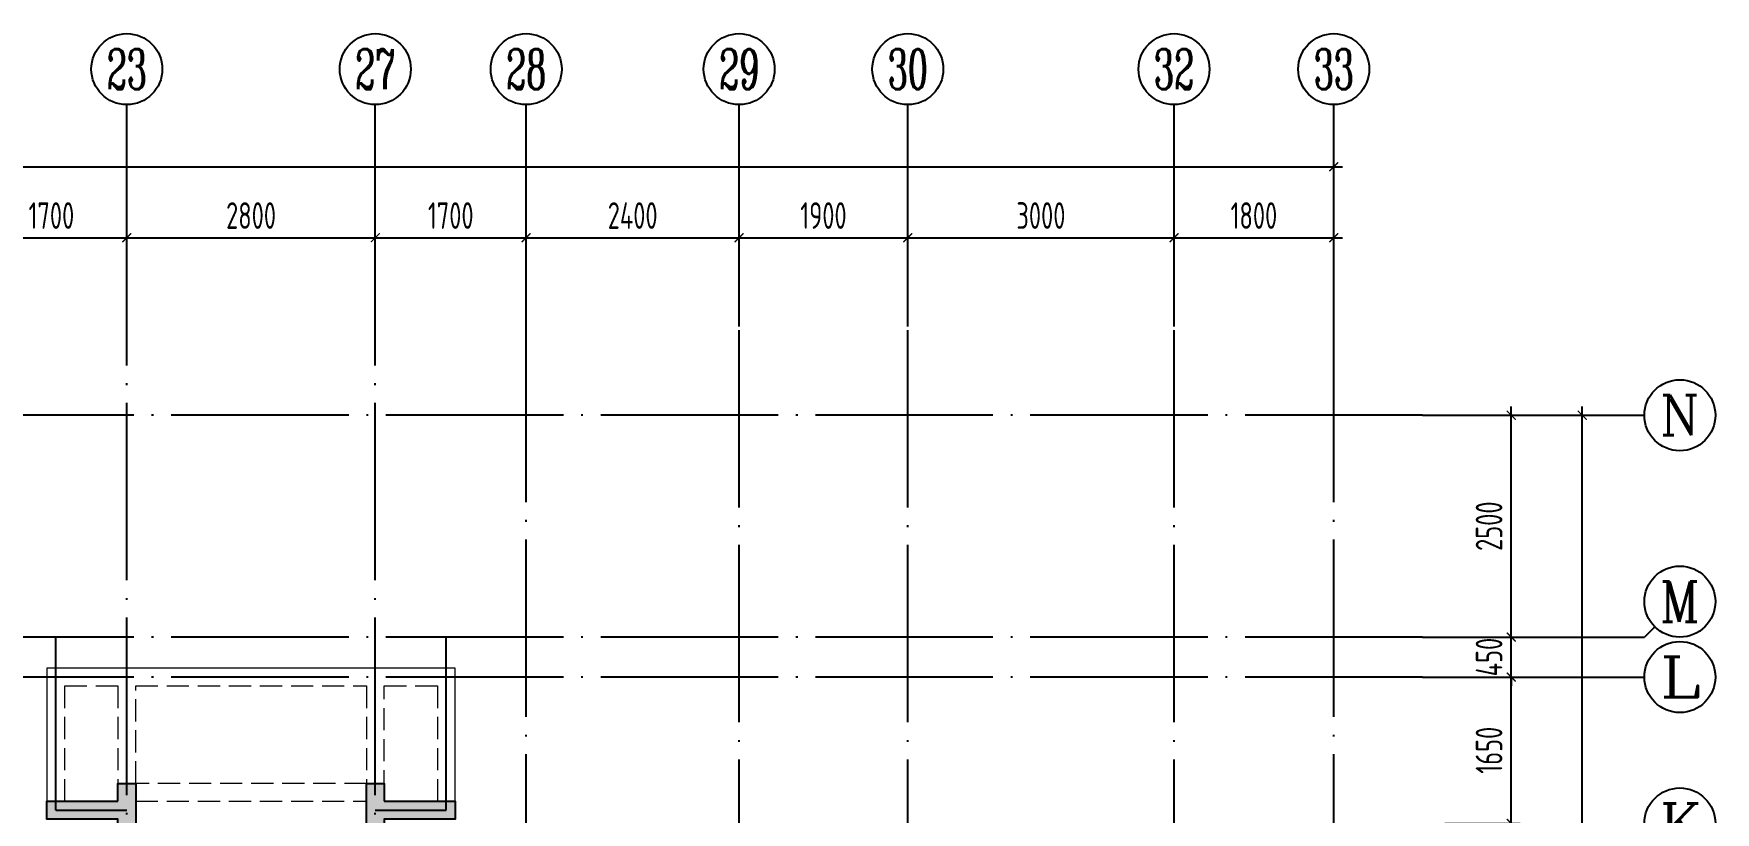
# Model space of a CAD drawing. Extents: x 826826 to 1642106, y -156213 to 399140.
# Drawn here: x 1435700 to 1454650, y 194507 to 203282 of the extents above; entities that cross this region are included whole.
import ezdxf
from ezdxf.enums import TextEntityAlignment as Align

# ---------------------------------------------------------------- set-up
doc = ezdxf.new("R2010")
doc.units = 0
doc.header["$LTSCALE"] = 1000
doc.linetypes.add('DASH', pattern=[0.35, 0.25, -0.1])
doc.linetypes.add('DOTE', pattern=[2.42, 2, -0.2, 0.02, -0.2])
doc.layers.get('0').update_dxf_attribs({"linetype": 'CONTINUOUS'})
doc.layers.get('DEFPOINTS').update_dxf_attribs({"linetype": 'CONTINUOUS'})
for name, color, linetype in [('A-AXIS', 1, 'CONTINUOUS'), ('A-DOTE', 10, 'DOTE'), ('AXIS_TEXT', 4, 'CONTINUOUS'), ('S-L主梁线', 4, 'DASH'), ('S-Q墙填充', 252, 'CONTINUOUS'), ('S-Q墙实线', 6, 'CONTINUOUS'), ('S-Y一般标注', 3, 'CONTINUOUS')]:
    doc.layers.add(name, color=color, linetype=linetype)
doc.styles.add('_TCH_AXIS', font='COMPLEX', dxfattribs={"bigfont": 'GBCBIG'})
doc.styles.add('COMPLEX', font='COMPLEX')
doc.styles.add('TSSD_DIMENSION', font='Tssdeng.shx', dxfattribs={"width": 0.7, "bigfont": 'tssdchn.shx'})
doc.dimstyles.new('TSSD_100_100$0', dxfattribs={"dimtxt": 300, "dimasz": 80, "dimexe": 100, "dimexo": 250, "dimgap": 100, "dimtad": 1, "dimdec": 0, "dimzin": 0, "dimdsep": 46, "dimtxsty": 'TSSD_DIMENSION', "dimblk": 'ARCHTICK', "dimcen": 0, "dimdle": 100, "dimclrd": 3, "dimclre": 3, "dimclrt": 7, "dimadec": 0, "dimazin": 0, "dimtfac": 1, "dimtdec": 0, "dimtix": 1, "dimtmove": 2, "dimatfit": 3, "dimldrblk": 'ARCHTICK', "dimfxl": 0, "dimtolj": 1, "dimtzin": 0, "dimarcsym": 0})

# ---------------------------------------------------------------- blocks, each defined once
blk = doc.blocks.new('_ArchTick')
at = {"color": 0, "linetype": 'ByBlock', "const_width": 0.15}
blk.add_lwpolyline([(-0.5, -0.5), (0.5, 0.5)], dxfattribs=at)
blk = doc.blocks.new('*D859')
at = {"layer": 'DEFPOINTS', "color": 0}
for p in [(53100, 20800), (51300, 19800), (53100, 19800)]:
    blk.add_point(p, dxfattribs=at)
at = {"layer": 'S-Y一般标注', "color": 0, "lineweight": -2}
for p, q in [((51300, 20050), (51300, 20900)), ((53100, 20050), (53100, 20900)), ((51200, 20800), (53200, 20800))]:
    blk.add_line(p, q, dxfattribs=at)
at = {"layer": 'S-Y一般标注', "color": 0, "lineweight": -2, "xscale": 100, "yscale": 100, "zscale": 100, "rotation": 180}
blk.add_blockref('_ArchTick', (51300, 20800), dxfattribs=at)
at = {"layer": 'S-Y一般标注', "color": 0, "lineweight": -2, "xscale": 100, "yscale": 100, "zscale": 100}
blk.add_blockref('_ArchTick', (53100, 20800), dxfattribs=at)
at = {"layer": 'S-Y一般标注', "color": 7, "insert": (52200, 21050), "char_height": 300, "attachment_point": 5, "style": 'TSSD_DIMENSION'}
blk.add_mtext('\\A1;1800', dxfattribs=at)
blk = doc.blocks.new('*D860')
at = {"layer": 'DEFPOINTS', "color": 0}
for p in [(51300, 20800), (48300, 19800), (51300, 19800)]:
    blk.add_point(p, dxfattribs=at)
at = {"layer": 'S-Y一般标注', "color": 0, "lineweight": -2}
for p, q in [((48300, 20050), (48300, 20900)), ((51300, 20050), (51300, 20900)), ((48200, 20800), (51400, 20800))]:
    blk.add_line(p, q, dxfattribs=at)
at = {"layer": 'S-Y一般标注', "color": 0, "lineweight": -2, "xscale": 100, "yscale": 100, "zscale": 100, "rotation": 180}
blk.add_blockref('_ArchTick', (48300, 20800), dxfattribs=at)
at = {"layer": 'S-Y一般标注', "color": 0, "lineweight": -2, "xscale": 100, "yscale": 100, "zscale": 100}
blk.add_blockref('_ArchTick', (51300, 20800), dxfattribs=at)
at = {"layer": 'S-Y一般标注', "color": 7, "insert": (49800, 21050), "char_height": 300, "attachment_point": 5, "style": 'TSSD_DIMENSION'}
blk.add_mtext('\\A1;3000', dxfattribs=at)
blk = doc.blocks.new('*D861')
at = {"layer": 'DEFPOINTS', "color": 0}
for p in [(48300, 20800), (46400, 19800), (48300, 19800)]:
    blk.add_point(p, dxfattribs=at)
at = {"layer": 'S-Y一般标注', "color": 0, "lineweight": -2}
for p, q in [((46400, 20050), (46400, 20900)), ((48300, 20050), (48300, 20900)), ((46300, 20800), (48400, 20800))]:
    blk.add_line(p, q, dxfattribs=at)
at = {"layer": 'S-Y一般标注', "color": 0, "lineweight": -2, "xscale": 100, "yscale": 100, "zscale": 100, "rotation": 180}
blk.add_blockref('_ArchTick', (46400, 20800), dxfattribs=at)
at = {"layer": 'S-Y一般标注', "color": 0, "lineweight": -2, "xscale": 100, "yscale": 100, "zscale": 100}
blk.add_blockref('_ArchTick', (48300, 20800), dxfattribs=at)
at = {"layer": 'S-Y一般标注', "color": 7, "insert": (47350, 21050), "char_height": 300, "attachment_point": 5, "style": 'TSSD_DIMENSION'}
blk.add_mtext('\\A1;1900', dxfattribs=at)
blk = doc.blocks.new('*D862')
at = {"layer": 'DEFPOINTS', "color": 0}
for p in [(46400, 20800), (44000, 19800), (46400, 19800)]:
    blk.add_point(p, dxfattribs=at)
at = {"layer": 'S-Y一般标注', "color": 0, "lineweight": -2}
for p, q in [((44000, 20050), (44000, 20900)), ((46400, 20050), (46400, 20900)), ((43900, 20800), (46500, 20800))]:
    blk.add_line(p, q, dxfattribs=at)
at = {"layer": 'S-Y一般标注', "color": 0, "lineweight": -2, "xscale": 100, "yscale": 100, "zscale": 100, "rotation": 180}
blk.add_blockref('_ArchTick', (44000, 20800), dxfattribs=at)
at = {"layer": 'S-Y一般标注', "color": 0, "lineweight": -2, "xscale": 100, "yscale": 100, "zscale": 100}
blk.add_blockref('_ArchTick', (46400, 20800), dxfattribs=at)
at = {"layer": 'S-Y一般标注', "color": 7, "insert": (45200, 21050), "char_height": 300, "attachment_point": 5, "style": 'TSSD_DIMENSION'}
blk.add_mtext('\\A1;2400', dxfattribs=at)
blk = doc.blocks.new('*D863')
at = {"layer": 'DEFPOINTS', "color": 0}
for p in [(44000, 20800), (42300, 19800), (44000, 19800)]:
    blk.add_point(p, dxfattribs=at)
at = {"layer": 'S-Y一般标注', "color": 0, "lineweight": -2}
for p, q in [((42300, 20050), (42300, 20900)), ((44000, 20050), (44000, 20900)), ((42200, 20800), (44100, 20800))]:
    blk.add_line(p, q, dxfattribs=at)
at = {"layer": 'S-Y一般标注', "color": 0, "lineweight": -2, "xscale": 100, "yscale": 100, "zscale": 100, "rotation": 180}
blk.add_blockref('_ArchTick', (42300, 20800), dxfattribs=at)
at = {"layer": 'S-Y一般标注', "color": 0, "lineweight": -2, "xscale": 100, "yscale": 100, "zscale": 100}
blk.add_blockref('_ArchTick', (44000, 20800), dxfattribs=at)
at = {"layer": 'S-Y一般标注', "color": 7, "insert": (43150, 21050), "char_height": 300, "attachment_point": 5, "style": 'TSSD_DIMENSION'}
blk.add_mtext('\\A1;1700', dxfattribs=at)
blk = doc.blocks.new('*D864')
at = {"layer": 'DEFPOINTS', "color": 0}
for p in [(42300, 20800), (39500, 19800), (42300, 19800)]:
    blk.add_point(p, dxfattribs=at)
at = {"layer": 'S-Y一般标注', "color": 0, "lineweight": -2}
for p, q in [((39500, 20050), (39500, 20900)), ((42300, 20050), (42300, 20900)), ((39400, 20800), (42400, 20800))]:
    blk.add_line(p, q, dxfattribs=at)
at = {"layer": 'S-Y一般标注', "color": 0, "lineweight": -2, "xscale": 100, "yscale": 100, "zscale": 100, "rotation": 180}
blk.add_blockref('_ArchTick', (39500, 20800), dxfattribs=at)
at = {"layer": 'S-Y一般标注', "color": 0, "lineweight": -2, "xscale": 100, "yscale": 100, "zscale": 100}
blk.add_blockref('_ArchTick', (42300, 20800), dxfattribs=at)
at = {"layer": 'S-Y一般标注', "color": 7, "insert": (40900, 21050), "char_height": 300, "attachment_point": 5, "style": 'TSSD_DIMENSION'}
blk.add_mtext('\\A1;2800', dxfattribs=at)
blk = doc.blocks.new('*D865')
at = {"layer": 'DEFPOINTS', "color": 0}
for p in [(39500, 20800), (37800, 19800), (39500, 19800)]:
    blk.add_point(p, dxfattribs=at)
at = {"layer": 'S-Y一般标注', "color": 0, "lineweight": -2}
for p, q in [((37800, 20050), (37800, 20900)), ((39500, 20050), (39500, 20900)), ((37700, 20800), (39600, 20800))]:
    blk.add_line(p, q, dxfattribs=at)
at = {"layer": 'S-Y一般标注', "color": 0, "lineweight": -2, "xscale": 100, "yscale": 100, "zscale": 100, "rotation": 180}
blk.add_blockref('_ArchTick', (37800, 20800), dxfattribs=at)
at = {"layer": 'S-Y一般标注', "color": 0, "lineweight": -2, "xscale": 100, "yscale": 100, "zscale": 100}
blk.add_blockref('_ArchTick', (39500, 20800), dxfattribs=at)
at = {"layer": 'S-Y一般标注', "color": 7, "insert": (38650, 21050), "char_height": 300, "attachment_point": 5, "style": 'TSSD_DIMENSION'}
blk.add_mtext('\\A1;1700', dxfattribs=at)
blk = doc.blocks.new('*D884')
at = {"layer": 'DEFPOINTS', "color": 0}
for p in [(54100, 15850), (55100, 15850), (54100, 14200)]:
    blk.add_point(p, dxfattribs=at)
at = {"layer": 'S-Y一般标注', "color": 0, "lineweight": -2}
for p, q in [((55100, 14100), (55100, 15950)), ((54350, 15850), (55200, 15850)), ((54350, 14200), (55200, 14200))]:
    blk.add_line(p, q, dxfattribs=at)
at = {"layer": 'S-Y一般标注', "color": 0, "lineweight": -2, "xscale": 100, "yscale": 100, "zscale": 100}
for p, rotation in [((55100, 15850), 90), ((55100, 14200), 270)]:
    blk.add_blockref('_ArchTick', p, dxfattribs=dict(at, rotation=rotation))
at = {"layer": 'S-Y一般标注', "color": 7, "insert": (54850, 15025), "char_height": 300, "attachment_point": 5, "rotation": 90, "style": 'TSSD_DIMENSION'}
blk.add_mtext('\\A1;1650', dxfattribs=at)
blk = doc.blocks.new('*D885')
at = {"layer": 'DEFPOINTS', "color": 0}
for p in [(54100, 16300), (55100, 16300), (54100, 15850)]:
    blk.add_point(p, dxfattribs=at)
at = {"layer": 'S-Y一般标注', "color": 0, "lineweight": -2}
for p, q in [((54350, 16300), (55200, 16300)), ((55100, 16300), (55100, 16400)), ((55100, 15850), (55100, 16300)), ((54350, 15850), (55200, 15850)), ((55100, 15850), (55100, 15750))]:
    blk.add_line(p, q, dxfattribs=at)
at = {"layer": 'S-Y一般标注', "color": 0, "lineweight": -2, "xscale": 100, "yscale": 100, "zscale": 100}
for p, rotation in [((55100, 16300), 270), ((55100, 15850), 90)]:
    blk.add_blockref('_ArchTick', p, dxfattribs=dict(at, rotation=rotation))
at = {"layer": 'S-Y一般标注', "color": 7, "insert": (54850, 16075), "char_height": 300, "attachment_point": 5, "rotation": 90, "style": 'TSSD_DIMENSION'}
blk.add_mtext('\\A1;450', dxfattribs=at)
blk = doc.blocks.new('*D886')
at = {"layer": 'DEFPOINTS', "color": 0}
for p in [(54100, 18800), (55100, 18800), (54100, 16300)]:
    blk.add_point(p, dxfattribs=at)
at = {"layer": 'S-Y一般标注', "color": 0, "lineweight": -2}
for p, q in [((54350, 18800), (55200, 18800)), ((55100, 16200), (55100, 18900)), ((54350, 16300), (55200, 16300))]:
    blk.add_line(p, q, dxfattribs=at)
at = {"layer": 'S-Y一般标注', "color": 0, "lineweight": -2, "xscale": 100, "yscale": 100, "zscale": 100}
for p, rotation in [((55100, 18800), 90), ((55100, 16300), 270)]:
    blk.add_blockref('_ArchTick', p, dxfattribs=dict(at, rotation=rotation))
at = {"layer": 'S-Y一般标注', "color": 7, "insert": (54850, 17550), "char_height": 300, "attachment_point": 5, "rotation": 90, "style": 'TSSD_DIMENSION'}
blk.add_mtext('\\A1;2500', dxfattribs=at)
blk = doc.blocks.new('*D887')
at = {"layer": 'DEFPOINTS', "color": 0}
for p in [(54100, 18800), (55900, 18800), (54100, 4300)]:
    blk.add_point(p, dxfattribs=at)
at = {"layer": 'S-Y一般标注', "color": 0, "lineweight": -2}
for p, q in [((54350, 18800), (56000, 18800)), ((55900, 4200), (55900, 18900)), ((54350, 4300), (56000, 4300))]:
    blk.add_line(p, q, dxfattribs=at)
at = {"layer": 'S-Y一般标注', "color": 0, "lineweight": -2, "xscale": 100, "yscale": 100, "zscale": 100}
for p, rotation in [((55900, 18800), 90), ((55900, 4300), 270)]:
    blk.add_blockref('_ArchTick', p, dxfattribs=dict(at, rotation=rotation))
at = {"layer": 'S-Y一般标注', "color": 7, "insert": (55650, 11550), "char_height": 300, "attachment_point": 5, "rotation": 90, "style": 'TSSD_DIMENSION'}
blk.add_mtext('\\A1;14500', dxfattribs=at)
blk = doc.blocks.new('*D911')
at = {"layer": 'DEFPOINTS', "color": 0}
for p in [(53100, 21600), (4300, 19800), (53100, 19800)]:
    blk.add_point(p, dxfattribs=at)
at = {"layer": 'S-Y一般标注', "color": 0, "lineweight": -2}
for p, q in [((4300, 20050), (4300, 21700)), ((53100, 20050), (53100, 21700)), ((4200, 21600), (53200, 21600))]:
    blk.add_line(p, q, dxfattribs=at)
at = {"layer": 'S-Y一般标注', "color": 0, "lineweight": -2, "xscale": 100, "yscale": 100, "zscale": 100, "rotation": 180}
blk.add_blockref('_ArchTick', (4300, 21600), dxfattribs=at)
at = {"layer": 'S-Y一般标注', "color": 0, "lineweight": -2, "xscale": 100, "yscale": 100, "zscale": 100}
blk.add_blockref('_ArchTick', (53100, 21600), dxfattribs=at)
at = {"layer": 'S-Y一般标注', "color": 7, "insert": (28700, 21850), "char_height": 300, "attachment_point": 5, "style": 'TSSD_DIMENSION'}
blk.add_mtext('\\A1;48800', dxfattribs=at)
blk = doc.blocks.new('_AXISO')
blk.add_circle((0, 0), 0.5)
at = {"layer": 'AXIS_TEXT', "style": 'COMPLEX', "width": 1.041667}
blk.add_attdef('A', text='', height=0.56, dxfattribs=at).set_placement((-0.25, -0.28), (0.25, -0.28), align=Align.FIT)
blk = doc.blocks.new('20210810.05000969')
at = {"layer": 'S-Q墙填充'}
h = blk.add_hatch(color=252, dxfattribs=at)
h.dxf.hatch_style = 1
h.paths.add_polyline_path([(-1433088, -52983), (-1433088, -52783), (-1432888, -52783), (-1432888, -53083), (-1432888, -55433), (-1433288, -55433), (-1433488, -55433), (-1433488, -55233), (-1433288, -55233), (-1433088, -55233), (-1433088, -53183), (-1433888, -53183), (-1433888, -52983)])
h = blk.add_hatch(color=252, dxfattribs=at)
h.dxf.hatch_style = 1
h.paths.add_polyline_path([(-1430087, -52983), (-1429288, -52983), (-1429288, -53183), (-1430087, -53183), (-1430087, -55233), (-1429888, -55233), (-1429687, -55233), (-1429687, -55433), (-1429888, -55433), (-1430287, -55433), (-1430287, -53083), (-1430287, -52783), (-1430087, -52783)])
at = {"layer": 'S-L主梁线', "linetype": 'ByBlock', "lineweight": 18}
for p, q in [((-1432988, -51483), (-1433888, -51483)), ((-1433888, -51483), (-1433888, -52983)), ((-1430188, -51483), (-1432988, -51483)), ((-1429288, -51483), (-1430188, -51483)), ((-1429288, -52983), (-1429288, -51483))]:
    blk.add_line(p, q, dxfattribs=at)
at = {"layer": 'S-L主梁线', "linetype": 'DASH', "lineweight": 18}
for p, q in [((-1433688, -51683), (-1433088, -51683)), ((-1433688, -52983), (-1433688, -51683)), ((-1433088, -51683), (-1433088, -52883)), ((-1432888, -52783), (-1432888, -51683)), ((-1432888, -51683), (-1430288, -51683)), ((-1430288, -51683), (-1430287, -52783)), ((-1430087, -52883), (-1430088, -51683)), ((-1430088, -51683), (-1429488, -51683)), ((-1429488, -51683), (-1429488, -52983)), ((-1430287, -52783), (-1432888, -52783)), ((-1432888, -52983), (-1430287, -52983))]:
    blk.add_line(p, q, dxfattribs=at)
at = {"layer": 'S-Q墙实线'}
for points in [[(-1433088, -52983), (-1433088, -52783), (-1432888, -52783), (-1432888, -53083), (-1432888, -55433), (-1433288, -55433), (-1433488, -55433), (-1433488, -55233), (-1433288, -55233), (-1433088, -55233), (-1433088, -53183), (-1433888, -53183), (-1433888, -52983), (-1433088, -52983)], [(-1430087, -52983), (-1429288, -52983), (-1429288, -53183), (-1430087, -53183), (-1430087, -55233), (-1429888, -55233), (-1429687, -55233), (-1429687, -55433), (-1429888, -55433), (-1430287, -55433), (-1430287, -53083), (-1430287, -52783), (-1430087, -52783), (-1430087, -52983)]]:
    blk.add_lwpolyline(points, dxfattribs=at)
blk = doc.blocks.new('20210801.08533475')
at = {"layer": 'A-AXIS'}
for p, q in [((39500, 19800), (39500, 22300)), ((42300, 19800), (42300, 22300)), ((44000, 19800), (44000, 22300)), ((46400, 19800), (46400, 22300)), ((48300, 19800), (48300, 22300)), ((51300, 19800), (51300, 22300)), ((53100, 19800), (53100, 22300)), ((54100, 18800), (56600, 18800)), ((54100, 16300), (56600, 16300)), ((56717.2, 16417.2), (56600, 16300)), ((54100, 15850), (56600, 15850))]:
    blk.add_line(p, q, dxfattribs=at)
at = {"layer": 'A-DOTE'}
for p, q in [((39500, 12100), (39500, 19800)), ((42300, 12100), (42300, 19800)), ((44000, 3300), (44000, 19800)), ((46400, 10500), (46400, 19800)), ((48300, 10500), (48300, 19800)), ((51300, 10500), (51300, 19800)), ((53100, 3300), (53100, 19800)), ((54100, 18800), (3300, 18800)), ((54100, 16300), (3300, 16300)), ((38700, 14350), (38700, 16300)), ((43100, 14350), (43100, 16300)), ((54100, 15850), (3300, 15850)), ((38700, 14350), (39500, 14350)), ((42300, 14350), (43100, 14350))]:
    blk.add_line(p, q, dxfattribs=at)
at = {"layer": 'A-AXIS'}
ref = blk.add_blockref('_AXISO', (39500, 22700), dxfattribs=dict(at, xscale=800, yscale=800, zscale=800))
ref.add_attrib('A', '23', dxfattribs={"layer": 'AXIS_TEXT', "height": 452.55, "style": '_TCH_AXIS', "width": 0.617647}).set_placement((39273.7, 22473.7), (39726.3, 22473.7), align=Align.FIT)
ref = blk.add_blockref('_AXISO', (42300, 22700), dxfattribs=dict(at, xscale=800, yscale=800, zscale=800))
ref.add_attrib('A', '27', dxfattribs={"layer": 'AXIS_TEXT', "height": 452.55, "style": '_TCH_AXIS', "width": 0.617647}).set_placement((42073.7, 22473.7), (42526.3, 22473.7), align=Align.FIT)
ref = blk.add_blockref('_AXISO', (44000, 22700), dxfattribs=dict(at, xscale=800, yscale=800, zscale=800))
ref.add_attrib('A', '28', dxfattribs={"layer": 'AXIS_TEXT', "height": 452.55, "style": '_TCH_AXIS', "width": 0.617647}).set_placement((43773.7, 22473.7), (44226.3, 22473.7), align=Align.FIT)
ref = blk.add_blockref('_AXISO', (46400, 22700), dxfattribs=dict(at, xscale=800, yscale=800, zscale=800))
ref.add_attrib('A', '29', dxfattribs={"layer": 'AXIS_TEXT', "height": 452.55, "style": '_TCH_AXIS', "width": 0.617647}).set_placement((46173.7, 22473.7), (46626.3, 22473.7), align=Align.FIT)
ref = blk.add_blockref('_AXISO', (48300, 22700), dxfattribs=dict(at, xscale=800, yscale=800, zscale=800))
ref.add_attrib('A', '30', dxfattribs={"layer": 'AXIS_TEXT', "height": 452.55, "style": '_TCH_AXIS', "width": 0.636364}).set_placement((48073.7, 22473.7), (48526.3, 22473.7), align=Align.FIT)
ref = blk.add_blockref('_AXISO', (51300, 22700), dxfattribs=dict(at, xscale=800, yscale=800, zscale=800))
ref.add_attrib('A', '32', dxfattribs={"layer": 'AXIS_TEXT', "height": 452.55, "style": '_TCH_AXIS', "width": 0.636364}).set_placement((51073.7, 22473.7), (51526.3, 22473.7), align=Align.FIT)
ref = blk.add_blockref('_AXISO', (53100, 22700), dxfattribs=dict(at, xscale=800, yscale=800, zscale=800))
ref.add_attrib('A', '33', dxfattribs={"layer": 'AXIS_TEXT', "height": 452.55, "style": '_TCH_AXIS', "width": 0.636364}).set_placement((52873.7, 22473.7), (53326.3, 22473.7), align=Align.FIT)
ref = blk.add_blockref('_AXISO', (57000, 18800), dxfattribs=dict(at, xscale=800, yscale=800, zscale=800))
ref.add_attrib('A', 'N', dxfattribs={"layer": 'AXIS_TEXT', "height": 452.5, "style": '_TCH_AXIS', "width": 1.105263}).set_placement((56773.7, 18573.7), (57226.3, 18573.7), align=Align.FIT)
ref = blk.add_blockref('_AXISO', (57000, 16700), dxfattribs=dict(at, xscale=800, yscale=800, zscale=800))
ref.add_attrib('A', 'M', dxfattribs={"layer": 'AXIS_TEXT', "height": 452.5, "style": '_TCH_AXIS'}).set_placement((56773.7, 16473.7), (57226.3, 16473.7), align=Align.FIT)
ref = blk.add_blockref('_AXISO', (57000, 15850), dxfattribs=dict(at, xscale=800, yscale=800, zscale=800))
ref.add_attrib('A', 'L', dxfattribs={"layer": 'AXIS_TEXT', "height": 452.5, "style": '_TCH_AXIS', "width": 1.4}).set_placement((56773.7, 15623.7), (57226.3, 15623.7), align=Align.FIT)
ref = blk.add_blockref('_AXISO', (57000, 14200), dxfattribs=dict(at, xscale=800, yscale=800, zscale=800))
ref.add_attrib('A', 'K', dxfattribs={"layer": 'AXIS_TEXT', "height": 452.5, "style": '_TCH_AXIS', "width": 1.105263}).set_placement((56773.7, 13973.7), (57226.3, 13973.7), align=Align.FIT)
at = {"layer": 'S-Y一般标注'}
for p1, p2, distance, picture, middle in [((4300, 19800), (53100, 19800), 1800, '*D911', (28700, 21850)), ((37800, 19800), (39500, 19800), 1000, '*D865', (38650, 21050)), ((39500, 19800), (42300, 19800), 1000, '*D864', (40900, 21050)), ((42300, 19800), (44000, 19800), 1000, '*D863', (43150, 21050)), ((44000, 19800), (46400, 19800), 1000, '*D862', (45200, 21050)), ((46400, 19800), (48300, 19800), 1000, '*D861', (47350, 21050)), ((48300, 19800), (51300, 19800), 1000, '*D860', (49800, 21050)), ((51300, 19800), (53100, 19800), 1000, '*D859', (52200, 21050)), ((54100, 16300), (54100, 18800), -1000, '*D886', (54850, 17550)), ((54100, 4300), (54100, 18800), -1800, '*D887', (55650, 11550)), ((54100, 15850), (54100, 16300), -1000, '*D885', (54850, 16075)), ((54100, 14200), (54100, 15850), -1000, '*D884', (54850, 15025))]:
    dim = blk.add_aligned_dim(p1=p1, p2=p2, distance=distance, dimstyle='TSSD_100_100$0', override={"dimasz": 100, "dimclrd": 0, "dimclre": 0}, dxfattribs=at)
    dim.commit()
    dim.dimension.update_dxf_attribs({"geometry": picture, "text_midpoint": middle})

msp = doc.modelspace()

# ---------------------------------------------------------------- block references
at = {"layer": 'S-Q墙填充'}
msp.add_blockref('20210810.05000969', (2869738.5, 247615.07), dxfattribs=at)
at = {"layer": 'S-Y一般标注'}
msp.add_blockref('20210801.08533475', (1397250.35, 180181.9), dxfattribs=at)

doc.saveas('drawing.dxf')
